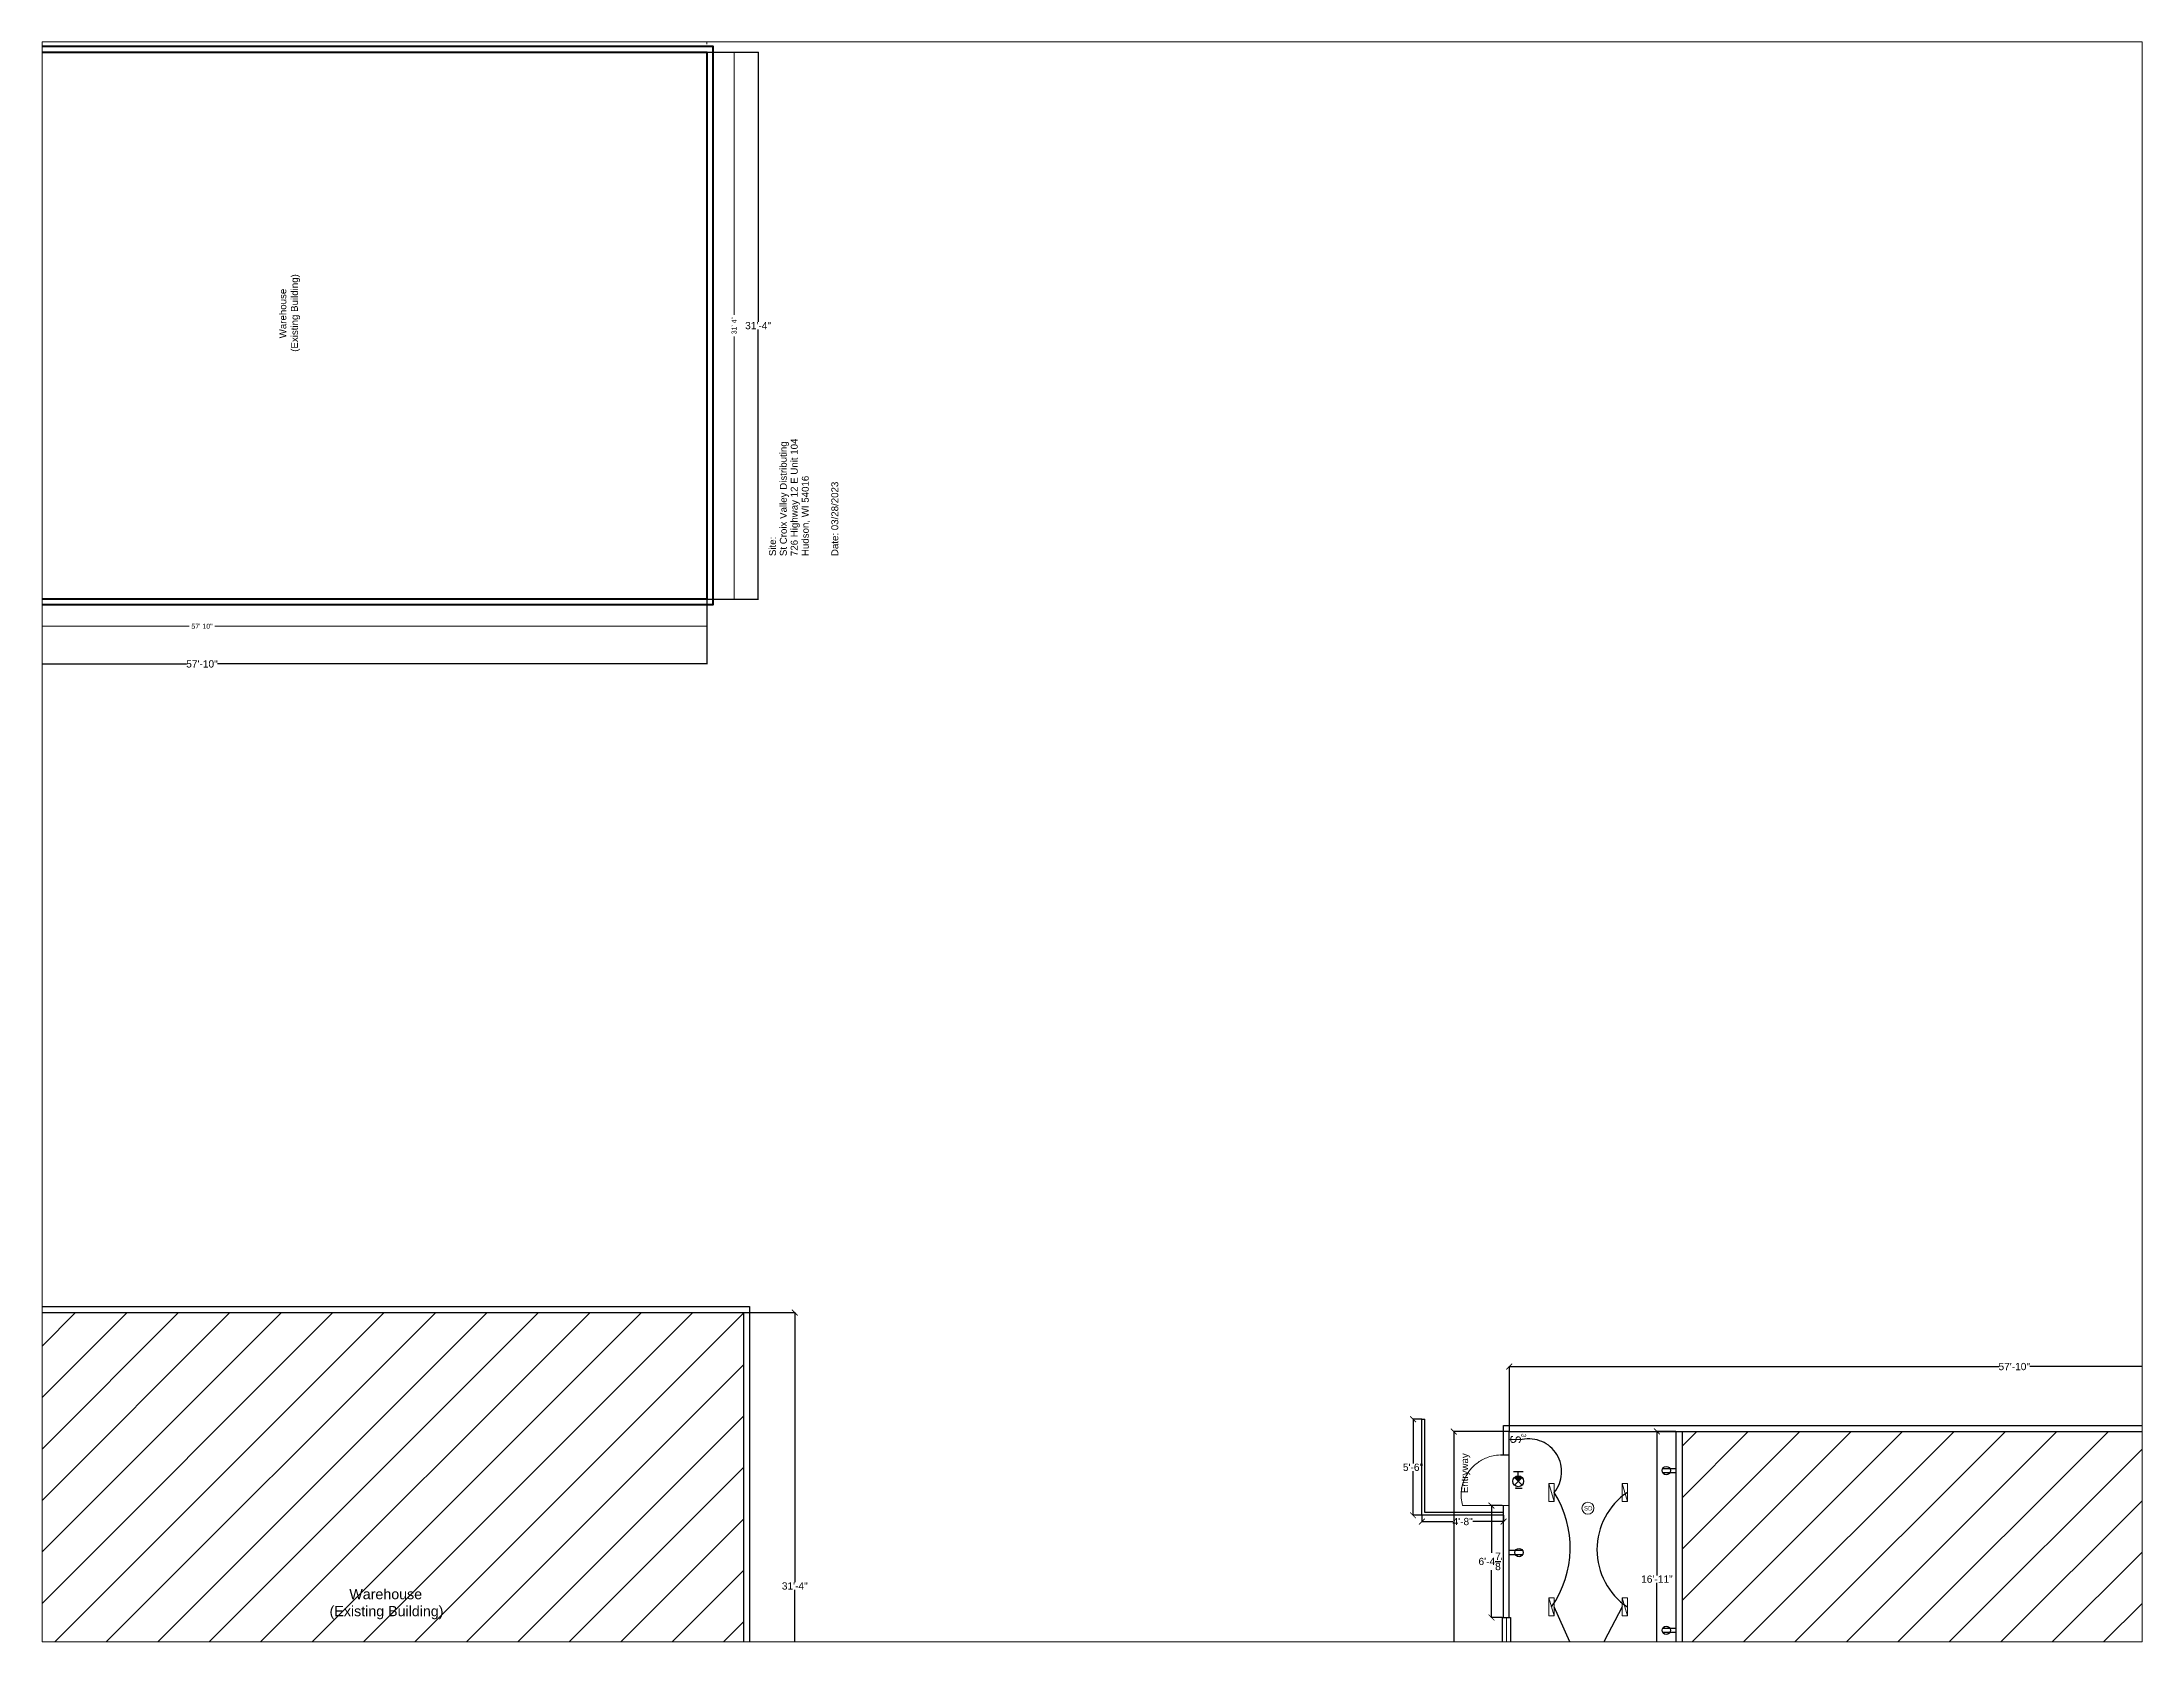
# Paper-space layout 'Layout2' of a CAD drawing. Header units: inches. Extents: x 1.05 to 9.45, y 0.8 to 7.2.
# The model-space entities are those that its viewports show. They can reach past a viewport. Long polylines and large blocks are cut down to what shows.
import ezdxf

# ---------------------------------------------------------------- set-up
doc = ezdxf.new("R2010")
doc.units = ezdxf.units.IN
doc.header["$MEASUREMENT"] = 0
doc.linetypes.add('ACAD_ISO02W100', pattern=[15, 12, -3])
doc.layers.add('Electrical', color=7, linetype='Continuous', lineweight=20, true_color=0xff0a0a)
doc.layers.add('PDF2_Geometry', color=7, linetype='Continuous')
doc.layers.add('PDF2_Text', color=7, linetype='Continuous')
doc.styles.add('PDF Arial', font='arial.ttf')
doc.styles.get("Standard").update_dxf_attribs({"font": 'arial.ttf'})
doc.dimstyles.get("Standard").update_dxf_attribs({"dimtxt": 5, "dimasz": 0.18, "dimexe": 0.18, "dimexo": 0.0625, "dimgap": 0.09, "dimtad": 0, "dimtih": 1, "dimtoh": 1, "dimdec": 4, "dimzin": 0, "dimdsep": 46, "dimlunit": 4, "dimtxsty": 'Standard', "dimcen": 0.09, "dimadec": 0, "dimazin": 0, "dimtfac": 1, "dimtdec": 4, "dimtofl": 0, "dimtmove": 0, "dimatfit": 3, "dimfxl": 1, "dimtolj": 1, "dimtzin": 0, "dimarcsym": 0})

# ---------------------------------------------------------------- blocks, each defined once
blk = doc.blocks.new('_ArchTick')
at = {"color": 0, "linetype": 'ByBlock', "const_width": 0.15}
blk.add_lwpolyline([(-0.5, -0.5), (0.5, 0.5)], dxfattribs=at)
blk = doc.blocks.new('*D4')
at = {"color": 0, "lineweight": -2, "transparency": 16777216}
for p, q in [((477.1, 89.2), (512.4, 89.2)), ((512.2, 89.2), (512.2, -96.2)), ((512.2, -286.8), (512.2, -101.5)), ((477.1, -286.8), (512.4, -286.8))]:
    blk.add_line(p, q, dxfattribs=at)
at = {"layer": 'Defpoints', "color": 0, "transparency": 16777216}
for p in [(477, 89.2), (512.2, 89.2), (477, -286.8)]:
    blk.add_point(p, dxfattribs=at)
at = {"color": 0, "lineweight": -2, "transparency": 16777216, "xscale": 4, "yscale": 4, "zscale": 4}
for p, rotation in [((512.2, 89.2), 90), ((512.2, -286.8), 270)]:
    blk.add_blockref('_ArchTick', p, dxfattribs=dict(at, rotation=rotation))
at = {"color": 1, "transparency": 16777216, "insert": (512.2, -98.8), "char_height": 5, "attachment_point": 5}
blk.add_mtext('\\A1;31\'-4"', dxfattribs=at)
blk = doc.blocks.new('*D6')
at = {"color": 0, "lineweight": -2, "transparency": 16777216}
for p, q in [((-242.2, 907.6), (-242.2, 534.8)), ((451.8, 579.4), (451.8, 534.8)), ((-242, 534.9), (94.2, 534.9)), ((451.7, 534.9), (115.5, 534.9))]:
    blk.add_line(p, q, dxfattribs=at)
at = {"color": 0, "transparency": 16777216}
for points in [[(-242, 535), (-242, 534.9), (-242.2, 534.9)], [(451.7, 535), (451.7, 534.9), (451.8, 534.9)]]:
    blk.add_solid(points, dxfattribs=at)
at = {"layer": 'Defpoints', "color": 0, "transparency": 16777216}
for p in [(-242.2, 907.6), (451.8, 579.4), (-242.2, 534.9)]:
    blk.add_point(p, dxfattribs=at)
at = {"color": 0, "transparency": 16777216, "insert": (104.8, 534.9), "char_height": 5, "attachment_point": 5}
blk.add_mtext('\\A1;57\'-10"', dxfattribs=at)
blk = doc.blocks.new('*D7')
at = {"color": 0, "lineweight": -2, "transparency": 16777216}
for p, q in [((451.9, 955.4), (487.2, 955.4)), ((487, 955.3), (487, 770.1)), ((487, 579.6), (487, 764.8)), ((451.9, 579.4), (487.2, 579.4))]:
    blk.add_line(p, q, dxfattribs=at)
at = {"color": 0, "transparency": 16777216}
for points in [[(487, 955.3), (487.1, 955.3), (487, 955.4)], [(487, 579.6), (487.1, 579.6), (487, 579.4)]]:
    blk.add_solid(points, dxfattribs=at)
at = {"layer": 'Defpoints', "color": 0, "transparency": 16777216}
for p in [(451.8, 955.4), (487, 955.4), (451.8, 579.4)]:
    blk.add_point(p, dxfattribs=at)
at = {"color": 0, "transparency": 16777216, "insert": (487, 767.4), "char_height": 5, "attachment_point": 5}
blk.add_mtext('\\A1;31\'-4"', dxfattribs=at)
blk = doc.blocks.new('*D39')
at = {"color": 0, "lineweight": -2, "transparency": 16777216}
for p, q in [((943.2, -50.2), (943.2, -54.7)), ((943.2, -54.5), (964.4, -54.5)), ((999.3, -54.5), (978.1, -54.5)), ((999.3, -50.2), (999.3, -54.7))]:
    blk.add_line(p, q, dxfattribs=at)
at = {"layer": 'Defpoints', "color": 0, "transparency": 16777216}
for p in [(943.2, -50.2), (943.2, -54.5), (999.3, -50.2)]:
    blk.add_point(p, dxfattribs=at)
at = {"color": 0, "lineweight": -2, "transparency": 16777216, "xscale": 4, "yscale": 4, "zscale": 4, "rotation": 180}
blk.add_blockref('_ArchTick', (943.2, -54.5), dxfattribs=at)
at = {"color": 0, "lineweight": -2, "transparency": 16777216, "xscale": 4, "yscale": 4, "zscale": 4}
blk.add_blockref('_ArchTick', (999.3, -54.5), dxfattribs=at)
at = {"color": 1, "transparency": 16777216, "insert": (971.2, -54.5), "char_height": 5, "attachment_point": 5}
blk.add_mtext('\\A1;4\'-8"', dxfattribs=at)
blk = doc.blocks.new('*D40')
at = {"color": 0, "lineweight": -2, "transparency": 16777216}
for p, q in [((943.2, 15.8), (937, 15.8)), ((937.1, 15.8), (937.1, -14.5)), ((937.1, -50.2), (937.1, -19.8)), ((943.2, -50.2), (937, -50.2))]:
    blk.add_line(p, q, dxfattribs=at)
at = {"layer": 'Defpoints', "color": 0, "transparency": 16777216}
for p in [(937.1, 15.8), (943.2, 15.8), (943.2, -50.2)]:
    blk.add_point(p, dxfattribs=at)
at = {"color": 0, "lineweight": -2, "transparency": 16777216, "xscale": 4, "yscale": 4, "zscale": 4}
for p, rotation in [((937.1, 15.8), 90), ((937.1, -50.2), 270)]:
    blk.add_blockref('_ArchTick', p, dxfattribs=dict(at, rotation=rotation))
at = {"color": 1, "transparency": 16777216, "insert": (937.1, -17.2), "char_height": 5, "attachment_point": 5}
blk.add_mtext('\\A1;5\'-6"', dxfattribs=at)
blk = doc.blocks.new('*D35')
at = {"color": 0, "lineweight": -2, "transparency": 16777216}
for p, q in [((1003.2, 7.4), (965, 7.4)), ((965.1, 7.4), (965.1, -177.9)), ((965.1, -368.6), (965.1, -183.2)), ((999.2, -368.6), (965, -368.6))]:
    blk.add_line(p, q, dxfattribs=at)
at = {"layer": 'Defpoints', "color": 0, "transparency": 16777216}
for p in [(965.1, 7.4), (1003.3, 7.4), (999.3, -368.6)]:
    blk.add_point(p, dxfattribs=at)
at = {"color": 0, "lineweight": -2, "transparency": 16777216, "xscale": 4, "yscale": 4, "zscale": 4}
for p, rotation in [((965.1, 7.4), 90), ((965.1, -368.6), 270)]:
    blk.add_blockref('_ArchTick', p, dxfattribs=dict(at, rotation=rotation))
at = {"color": 1, "transparency": 16777216, "insert": (965.1, -180.6), "char_height": 5, "attachment_point": 5}
blk.add_mtext('\\A1;31\'-4"', dxfattribs=at)
blk = doc.blocks.new('*D42')
at = {"color": 0, "lineweight": -2, "transparency": 16777216}
for p, q in [((998.4, -43.5), (990.8, -43.5)), ((991, -43.5), (991, -76)), ((991, -120.4), (991, -87.9)), ((998.4, -120.4), (990.8, -120.4))]:
    blk.add_line(p, q, dxfattribs=at)
at = {"layer": 'Defpoints', "color": 0, "transparency": 16777216}
for p in [(991, -43.5), (998.5, -43.5), (998.5, -120.4)]:
    blk.add_point(p, dxfattribs=at)
at = {"color": 0, "lineweight": -2, "transparency": 16777216, "xscale": 4, "yscale": 4, "zscale": 4}
for p, rotation in [((991, -43.5), 90), ((991, -120.4), 270)]:
    blk.add_blockref('_ArchTick', p, dxfattribs=dict(at, rotation=rotation))
at = {"color": 1, "transparency": 16777216, "insert": (991, -81.9), "char_height": 5, "attachment_point": 5}
blk.add_mtext('\\A1;6\'-4{\\H1x;\\S7/8;}"', dxfattribs=at)
blk = doc.blocks.new('*D43')
at = {"color": 0, "lineweight": -2, "transparency": 16777216}
for p, q in [((1117.8, 7.4), (1104.5, 7.4)), ((1104.7, 7.4), (1104.7, -91.5)), ((1104.7, -195.6), (1104.7, -96.7)), ((1117.8, -195.6), (1104.5, -195.6))]:
    blk.add_line(p, q, dxfattribs=at)
at = {"layer": 'Defpoints', "color": 0, "transparency": 16777216}
for p in [(1117.9, 7.4), (1104.7, -195.6), (1117.9, -195.6)]:
    blk.add_point(p, dxfattribs=at)
at = {"color": 0, "lineweight": -2, "transparency": 16777216, "xscale": 4, "yscale": 4, "zscale": 4}
for p, rotation in [((1104.7, 7.4), 90), ((1104.7, -195.6), 270)]:
    blk.add_blockref('_ArchTick', p, dxfattribs=dict(at, rotation=rotation))
at = {"color": 1, "transparency": 16777216, "insert": (1104.7, -94.1), "char_height": 5, "attachment_point": 5}
blk.add_mtext('\\A1;16\'-11"', dxfattribs=at)
blk = doc.blocks.new('Smoke Detector')
at = {"layer": 'Electrical', "transparency": 33554687}
blk.add_circle((0, 2.7), 4.12, dxfattribs=at)
at = {"layer": 'Electrical', "transparency": 33554687, "insert": (1.6, 0), "char_height": 3, "width": 5.82, "attachment_point": 7, "rotation": 90}
blk.add_mtext('\\fArial|b0|i0|c0|p0;SD\\P', dxfattribs=at)
blk = doc.blocks.new('Three Way')
at = {"layer": 'Electrical', "transparency": 33554687}
blk.add_line((0.8, 0), (0.8, 7), dxfattribs=at)
blk.add_lwpolyline([(-0.9, 2), (-0.9, 1.8), (-0.9, 1.6), (-0.8, 1.4), (-0.7, 1.3), (-0.5, 1.1), (-0.5, 1.1), (-0.4, 1), (-0.2, 0.9), (0.1, 0.8), (0.6, 0.8), (1.1, 0.8), (1.5, 0.9), (1.8, 1), (1.9, 1.1), (2.2, 1.3), (2.3, 1.5), (2.4, 1.7), (2.5, 1.8), (2.5, 2), (2.5, 2), (2.5, 2.2), (2.4, 2.4), (2.3, 2.8), (2.1, 3.1), (1.9, 3.3), (1.8, 3.4), (1.7, 3.4), (1.5, 3.5), (0.2, 3.7), (0.1, 3.8), (0, 3.8), (-0.1, 3.8), (-0.3, 4.1), (-0.5, 4.3), (-0.6, 4.5), (-0.7, 4.7), (-0.7, 4.9), (-0.7, 5), (-0.7, 5.2), (-0.6, 5.3), (-0.5, 5.5), (-0.4, 5.7), (-0.1, 5.9), (0, 6), (0.2, 6.1), (0.5, 6.1), (0.9, 6.2), (1.2, 6.1), (1.4, 6.1), (1.7, 6), (2, 5.8), (2.2, 5.6), (2.4, 5.4), (2.5, 5.2)], dxfattribs=at)
at = {"layer": 'Electrical', "transparency": 33554687, "insert": (-2.5, 6.6), "char_height": 2.563, "width": 2.022, "attachment_point": 7}
blk.add_mtext('\\fArial|b0|i0|c0|p0;3\\P', dxfattribs=at)
blk = doc.blocks.new('*D45')
at = {"color": 0, "lineweight": -2, "transparency": 16777216}
for p, q in [((1003.3, 7.5), (1003.3, 52.2)), ((1003.3, 52), (1339.6, 52)), ((1697.3, 52), (1360.9, 52)), ((1697.3, 7.5), (1697.3, 52.2))]:
    blk.add_line(p, q, dxfattribs=at)
at = {"layer": 'Defpoints', "color": 0, "transparency": 16777216}
for p in [(1697.3, 52), (1003.3, 7.4), (1697.3, 7.4)]:
    blk.add_point(p, dxfattribs=at)
at = {"color": 0, "lineweight": -2, "transparency": 16777216, "xscale": 4, "yscale": 4, "zscale": 4, "rotation": 180}
blk.add_blockref('_ArchTick', (1003.3, 52), dxfattribs=at)
at = {"color": 0, "lineweight": -2, "transparency": 16777216, "xscale": 4, "yscale": 4, "zscale": 4}
blk.add_blockref('_ArchTick', (1697.3, 52), dxfattribs=at)
at = {"color": 1, "transparency": 16777216, "insert": (1350.3, 52), "char_height": 5, "attachment_point": 5}
blk.add_mtext('\\A1;57\'-10"', dxfattribs=at)

msp = doc.modelspace()

# ---------------------------------------------------------------- hatches: boundary and pattern name
h = msp.add_hatch()
h.set_pattern_fill('ANSI31', color=256)
h.paths.add_polyline_path([(477.4475, 737.64625), (484.17525, 741.72228), (477.39193, 752.91858), (470.66418, 748.84255)], flags=9)
h.paths.add_polyline_path([(192.26156, 643.31197), (198.98931, 647.38801), (192.20599, 658.58431), (185.47824, 654.50827)], flags=9)
h.paths.add_polyline_path([(275.43996, 341.83509), (331.16549, 341.83509), (331.16549, 359.69868), (275.43996, 359.69868)], flags=9)
h.paths.add_polyline_path([(273.33562, 620.51725), (303.86361, 620.51725), (303.86361, 630.34829), (273.33562, 630.34829)], flags=9)
h.paths.add_polyline_path([(373.01777, 645.90007), (389.34942, 645.90007), (389.34942, 652.97259), (373.01777, 652.97259)], flags=9)
h.paths.add_polyline_path([(195.52678, 643.22863), (198.12786, 643.22863), (198.12786, 647.42622), (195.52678, 647.42622)], flags=9)
h.paths.add_polyline_path([(123.66336, 645.90007), (137.32848, 645.90007), (137.32848, 652.97259), (123.66336, 652.97259)], flags=9)
h.paths.add_polyline_path([(287.99249, 655.50029), (301.6576, 655.50029), (301.6576, 662.57281), (287.99249, 662.57281)], flags=9)
h.paths.add_polyline_path([(214.42429, 696.51892), (362.6352, 696.51892), (362.6352, 706.34997), (214.42429, 706.34997)], flags=9)
h.paths.add_polyline_path([(480.71271, 737.56291), (483.3138, 737.56291), (483.3138, 741.76049), (480.71271, 741.76049)], flags=9)
h.paths.add_polyline_path([(132.28665, 709.779), (132.28665, 690.78316), (139.35917, 690.78316), (139.35917, 709.779)], flags=9)
h = msp.add_hatch()
h.set_pattern_fill('ANSI31', color=256, scale=200)
h.set_pattern_definition([(45, (25.195, 61.032), (-17.6777, 17.6777), [])])
h.paths.add_polyline_path([(-98.01536, 89.19481), (-98.01536, -113.83199), (-96.77953, -113.83199), (-96.77953, -143.05317), (-98.01536, -155.86898), (-98.01536, -190.60583), (-98.01536, -210.40661), (-98.00747, -210.5944), (-96.77953, -210.5944), (-96.77953, -239.81558), (-98.01536, -286.81409), (477.03994, -286.81409), (477.03994, 89.19481)])
h.paths.add_polyline_path([(190.1701, -123.42298), (271.93545, -123.42298), (271.93545, -97.21198), (190.1701, -97.21198)], flags=24)
h.paths.add_polyline_path([(-80.11872, -120.51038), (-80.11872, -89.9824), (-89.94976, -89.9824), (-89.94976, -120.51038)], flags=24)
h = msp.add_hatch()
h.set_pattern_fill('ANSI31', color=256, scale=200)
h.set_pattern_definition([(45, (1245.423, -20.744), (-17.6777, 17.6777), [])])
h.paths.add_polyline_path([(1122.21229, 7.41889), (1122.21229, -195.60791), (1123.44813, -195.60791), (1123.44813, -224.82909), (1122.21229, -224.82909), (1122.21229, -237.6449), (1122.21229, -272.38175), (1122.21229, -292.37032), (1123.44813, -292.37032), (1123.44813, -321.5915), (1122.21229, -321.5915), (1122.21229, -368.59001), (1697.26759, -368.59001), (1697.26759, 7.41889)])
h.paths.add_polyline_path([(1410.39776, -205.1989), (1492.1631, -205.1989), (1492.1631, -178.9879), (1410.39776, -178.9879)], flags=24)
h.paths.add_polyline_path([(1140.10894, -202.2863), (1140.10894, -171.75832), (1130.27789, -171.75832), (1130.27789, -202.2863)], flags=24)
h = msp.add_hatch(color=1)
h.dxf.hatch_style = 1
h.paths.add_polyline_path([(1006.77463, -24.19844), (1009.4511, -26.86299), (1012.0773, -24.23241, 0.4192828268)])
h.paths.add_polyline_path([(1007.52399, -31.58254), (1007.99828, -31.76689), (1007.99828, -31.58254), (1007.99828, -31.39819)])

# ---------------------------------------------------------------- linework, layer by layer
for p, q in [((943.24908, 15.81913), (945.24929, 15.81913)), ((997.18593, -8.73767), (1003.25101, -8.73767)), ((1003.25101, -43.50775), (1003.25101, -8.73767))]:
    msp.add_line(p, q)
at = {"color": 1}
for p, q in [((1006.16346, -20.09458), (1012.70809, -20.09458)), ((1006.77463, -24.19844), (1012.0439, -29.44425)), ((1006.82478, -29.49368), (1012.0773, -24.23241)), ((1009.40927, -23.10369), (1009.40927, -20.09458)), ((1108.59943, -20.81641), (1117.81272, -20.81641)), ((1108.64002, -17.9777), (1117.85331, -17.9777)), ((1007.99828, -31.39819), (1007.52399, -31.58254)), ((1007.99828, -31.76689), (1007.52399, -31.58254)), ((1007.99828, -31.58254), (1007.99828, -31.39819)), ((1007.99828, -31.58254), (1012.0641, -31.58254)), ((1007.99828, -31.58254), (1007.99828, -31.76689)), ((1012.4237, -77.25612), (1003.21042, -77.25612)), ((1012.4643, -74.41742), (1003.25101, -74.41742)), ((1108.64002, -127.77534), (1117.85331, -127.77534)), ((1108.59943, -130.61405), (1117.81272, -130.61405))]:
    msp.add_line(p, q, dxfattribs=at)
at = {"color": 5}
msp.add_lwpolyline([(998.50983, -172.98445), (998.50983, -120.38579), (1004.06552, -120.38579), (1004.06552, -172.98445)], close=True, dxfattribs=at)
at = {"color": 1}
for centre, radius in [((1009.40927, -26.82135), 3.71765), ((1111.12359, -19.43286), 2.87847), ((1009.94014, -75.80097), 2.87847), ((1111.12359, -129.2305), 2.87847)]:
    msp.add_circle(centre, radius, dxfattribs=at)
at = {"color": 1, "linetype": 'ACAD_ISO02W100', "ltscale": 0.005}
for centre, radius, start, end in [((1016.72252, -20.20541), 22.52425, 320.69400653, 101.9272445), ((973.96452, -72.4135), 71.1468, 325.08633253, 32.22607923), ((1110.93433, -73.80297), 47.41108, 123.94866396, 236.05133604), ((958.81617, -160.92579), 89.21571, 325.46012897, 32.39075916), ((1146.67517, -162.41634), 82.29599, 143.21275694, 216.78724306)]:
    msp.add_arc(centre, radius, start, end, dxfattribs=at)
at = {"layer": 'PDF2_Geometry', "color": 161, "lineweight": 15, "true_color": 0x9999ff}
for points in [[(113.59314, 974.07526), (451.84484, 974.07526), (451.84484, 960.87494)], [(457.28482, 955.43496), (470.48514, 955.43496), (470.48514, 774.85507)], [(470.48514, 760.00592), (470.48514, 579.42604), (457.28482, 579.42604)], [(96.07993, 560.78527), (-242.17177, 560.78527), (-242.17177, 573.98559)], [(451.84484, 573.98559), (451.84484, 560.78527), (113.59314, 560.78527)]]:
    msp.add_lwpolyline(points, dxfattribs=at)
at = {"layer": 'PDF2_Geometry', "lineweight": 120}
for points in [[(-246.17219, 942.4098), (-246.17219, 959.43538), (455.84526, 959.43538), (455.84526, 575.42561), (-246.17219, 575.42561), (-246.17219, 704.7799)], [(-242.17176, 942.4098), (-242.17176, 955.43495), (451.84483, 955.43495), (451.84483, 579.42605), (-242.17176, 579.42605), (-242.17176, 704.7799)]]:
    msp.add_lwpolyline(points, dxfattribs=at)
at = {"layer": 'PDF2_Geometry'}
for points in [[(-220.97708, 73.03825), (-220.97708, 93.19524), (481.04037, 93.19524), (481.04037, -290.81453), (-220.97708, -290.81453), (-220.97708, -161.83524)], [(-216.97665, 73.03825), (-216.97665, 89.19481), (477.03994, 89.19481), (477.03994, -286.81409), (-216.97665, -286.81409), (-216.97665, -161.83524)], [(999.25059, -50.18246), (943.24908, -50.18246), (943.24908, 15.81913)], [(999.25059, -48.18225), (945.24929, -48.18225), (945.24929, 15.81913)], [(999.25057, -8.73767), (999.25057, 11.41932), (1701.26803, 11.41932), (1701.26803, -372.59045), (999.25057, -372.59045), (999.25057, -243.61116)], [(1003.25101, -8.73767), (1003.25101, 7.41889), (1697.26759, 7.41889), (1697.26759, -368.59001), (1003.25101, -368.59001), (1003.25101, -243.61116)], [(1117.85331, -195.60791), (1117.85331, 7.41892)], [(1122.21229, -195.60791), (1122.21229, 7.41892)], [(999.25057, -120.38579), (999.25057, -43.50775)], [(1003.25101, -120.38579), (1003.25101, -43.50775)]]:
    msp.add_lwpolyline(points, dxfattribs=at)
at = {"layer": 'PDF2_Geometry', "lineweight": 20}
msp.add_lwpolyline([(997.18593, -8.73767), (995.80076, -8.80414), (994.49538, -8.93029), (993.25873, -9.10876), (992.08161, -9.33215), (990.95789, -9.59554), (989.88203, -9.89524), (988.84976, -10.22755), (987.85737, -10.59002), (986.90181, -10.9808), (985.98122, -11.39743), (985.09379, -11.83867), (984.23642, -12.30391), (983.40912, -12.79069), (982.61067, -13.29901), (981.83861, -13.82826), (981.09294, -14.37658), (980.37304, -14.94459), (979.6777, -15.53168), (979.00629, -16.13662), (978.35942, -16.75941), (977.73527, -17.40004), (977.13505, -18.0579), (976.55693, -18.73299), (976.00212, -19.42593), (975.46941, -20.13549), (974.96002, -20.86228), (974.47334, -21.60568), (974.00937, -22.36693), (973.56872, -23.14541), (973.15139, -23.94173), (972.75738, -24.75591), (972.38792, -25.58854), (972.04362, -26.44026), (971.72449, -27.31043), (971.43174, -28.20092), (971.166, -29.11171), (970.9291, -30.04342), (970.72105, -30.99791), (970.5443, -31.97578), (970.40008, -32.97826), (970.29083, -34.0066), (970.21842, -35.06324), (970.1865, -36.15003), (970.19816, -37.27006), (970.25708, -38.42578), (970.36939, -39.6215), (970.54123, -40.86215), (970.78181, -42.15449), (971.10279, -43.50775), (1003.25101, -43.50775)], dxfattribs=at)
at = {"layer": 'PDF2_Geometry', "lineweight": 5}
for points in [[(1034.15119, -40.60243), (1030.46078, -28.34489)], [(1034.15119, -40.60243), (1030.46078, -28.34489)], [(1084.45762, -40.60243), (1080.76721, -28.34489)], [(1034.15119, -119.26254), (1030.46078, -107.005)], [(1034.15119, -119.26254), (1030.46078, -107.005)], [(1084.45762, -119.26105), (1080.76721, -107.00351)]]:
    msp.add_lwpolyline(points, dxfattribs=at)
for points in [[(1030.46078, -40.60243), (1030.46078, -28.34489), (1034.15119, -28.34489), (1034.15119, -40.60243)], [(1080.76721, -40.60243), (1080.76721, -28.34489), (1084.45762, -28.34489), (1084.45762, -40.60243)], [(1030.46078, -119.26254), (1030.46078, -107.005), (1034.15119, -107.005), (1034.15119, -119.26254)], [(1080.76721, -119.26105), (1080.76721, -107.00351), (1084.45762, -107.00351), (1084.45762, -119.26105)]]:
    msp.add_lwpolyline(points, close=True, dxfattribs=at)
at = {"layer": 'PDF2_Geometry', "color": 5, "lineweight": 18}
msp.add_lwpolyline([(1001.25079, -172.98445), (1001.25079, -120.38579)], dxfattribs=at)

# ---------------------------------------------------------------- block references
at = {"color": 0, "linetype": 'Continuous', "lineweight": 0, "transparency": 33554687, "xscale": 1.259499308428796, "yscale": 1.259499308428796, "zscale": 1.259499308428796, "rotation": 270}
msp.add_blockref('Three Way', (1003.25101, 2.88459), dxfattribs=at)
at = {"layer": 'Electrical', "color": 0, "transparency": 33554687, "rotation": 270}
msp.add_blockref('Smoke Detector', (1054.61795, -45.31302), dxfattribs=at)

# ---------------------------------------------------------------- texts
at = {"layer": 'PDF2_Text', "insert": (172.16589, 749.4303), "char_height": 4.7707095, "width": 62.8443389, "attachment_point": 7, "rotation": 90, "style": 'PDF Arial'}
msp.add_mtext('     Warehouse\\P(Existing Building)', dxfattribs=at)
at = {"layer": 'PDF2_Text', "attachment_point": 7, "rotation": 90, "style": 'PDF Arial'}
for s, insert, char_height in [('31\' 4"', (472.22608, 761.44598), 3.43208), ('St Croix Valley Distributing', (508.16845, 609.02691), 4.7707095), ('726 Highway 12 E Unit 104', (515.66863, 609.02691), 4.7707095), ('Hudson, WI 54016', (522.70997, 609.02691), 4.7707095), ('Date: 03/28/2023', (542.18161, 609.02691), 4.7707095), ('Site:', (499.34705, 609.02691), 4.77071), ('Entryway', (976.40242, -34.98196), 4.77071)]:
    msp.add_mtext(s, dxfattribs=dict(at, insert=insert, char_height=char_height))
at = {"layer": 'PDF2_Text', "insert": (97.52467, 559.01919), "char_height": 3.43208, "attachment_point": 7, "style": 'PDF Arial'}
msp.add_mtext('57\' 10"', dxfattribs=at)
at = {"layer": 'PDF2_Text', "insert": (192.51219, -121.65866), "char_height": 7, "width": 84.0063511, "attachment_point": 7, "style": 'PDF Arial'}
msp.add_mtext('     Warehouse\\P(Existing Building)', dxfattribs=at)

# ---------------------------------------------------------------- dimensions: what is measured, and where the dimension line sits
dim = msp.add_linear_dim(base=(487.04081, 955.43495), p1=(451.84483, 579.42605), p2=(451.84483, 955.43495), angle=90, dimstyle='Standard')
dim.commit()
dim.dimension.update_dxf_attribs({"geometry": '*D7', "text_midpoint": (487.04081, 767.4305), "dimtype": 160})
dim = msp.add_linear_dim(base=(-242.17176, 534.94804), p1=(451.84483, 579.42605), p2=(-242.17176, 907.63973), angle=180, dimstyle='Standard')
dim.commit()
dim.dimension.update_dxf_attribs({"geometry": '*D6', "text_midpoint": (104.83654, 534.94804)})
at = {"color": 3}
dim = msp.add_linear_dim(base=(512.23592, 89.19481), p1=(477.03994, -286.81409), p2=(477.03994, 89.19481), angle=90, dimstyle='Standard', override={"dimasz": 4, "dimblk1": 'ArchTick', "dimblk2": 'ArchTick', "dimsah": 1, "dimclrt": 1}, dxfattribs=at)
dim.commit()
dim.dimension.update_dxf_attribs({"geometry": '*D4', "text_midpoint": (512.23592, -98.80964), "dimtype": 160})
dim = msp.add_linear_dim(base=(1697.26759, 52.0035), p1=(1003.25101, 7.41889), p2=(1697.26759, 7.41889), dimstyle='Standard', override={"dimasz": 4, "dimblk1": 'ArchTick', "dimblk2": 'ArchTick', "dimsah": 1, "dimclrt": 1}, dxfattribs=at)
dim.commit()
dim.dimension.update_dxf_attribs({"geometry": '*D45', "text_midpoint": (1350.2593, 52.0035)})
for base, p1, p2, angle, picture, middle in [((937.1314, 15.81913), (943.24908, -50.18246), (943.24908, 15.81913), 90, '*D40', (937.1314, -17.18167)), ((965.14771, 7.41889), (999.25057, -368.59001), (1003.25101, 7.41889), 90, '*D35', (965.14771, -180.58556)), ((1104.65195, -195.60791), (1117.85331, 7.41892), (1117.85331, -195.60791), 90, '*D43', (1104.65195, -94.0945)), ((991.00072, -43.50775), (998.50983, -120.38579), (998.50983, -43.50775), 90, '*D42', (991.00072, -81.94677)), ((943.24908, -54.49041), (999.25059, -50.18246), (943.24908, -50.18246), 180, '*D39', (971.24983, -54.49041))]:
    dim = msp.add_linear_dim(base=base, p1=p1, p2=p2, angle=angle, dimstyle='Standard', override={"dimasz": 4, "dimblk1": 'ArchTick', "dimblk2": 'ArchTick', "dimsah": 1, "dimclrt": 1}, dxfattribs=at)
    dim.commit()
    dim.dimension.update_dxf_attribs({"geometry": picture, "text_midpoint": middle})

psp = doc.layouts.new('Layout2')

# ---------------------------------------------------------------- viewports
at = {"layer": '0'}
psp.add_viewport(center=(5.25, 4), size=(8.4, 6.4), view_center_point=(716.48396, 412.53033), view_height=1099.6010468, dxfattribs=at)

doc.saveas('drawing.dxf')
